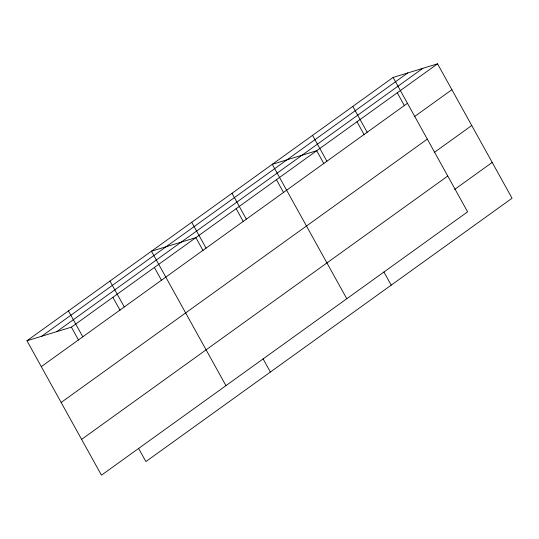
<?xml version="1.0" encoding="UTF-8"?>
<svg xmlns="http://www.w3.org/2000/svg" width="539" height="539" viewBox="0 0 539 539"><rect width="100%" height="100%" fill="white"/><g stroke="black" fill="none" stroke-linecap="round" stroke-linejoin="round"><path stroke-width="0.81" d="M393.113 77.427L467.616 211.84L101.453 475.176L26.95 340.763L393.113 77.427L437.547 63.824L512.05 198.237L145.887 461.573L138.597 448.421M41.611 336.275L407.774 72.933M56.723 331.653L422.879 68.312M26.95 340.763L71.384 327.16L437.547 63.824M41.294 366.641L407.45 103.299M414.343 116.7L451.891 89.703M61.15 402.458L427.306 139.116M434.191 152.517L471.74 125.52M81.605 439.359L447.761 176.024M454.646 189.425L492.195 162.421M397.263 92.789L404.439 105.732M352.829 106.392L367.174 132.271M356.986 121.76L364.162 134.696M312.553 135.356L326.897 161.235M323.885 163.661L316.71 150.725L272.276 164.328L346.786 298.741M383.923 271.979L391.22 285.138M276.433 179.689L283.608 192.632M231.999 193.292L246.343 219.171M236.156 208.66L243.325 221.596M191.722 222.263L206.066 248.135M203.048 250.568L195.879 237.625L151.446 251.228L225.949 385.641M263.093 358.88L270.383 372.038M154.383 267.472L161.552 280.408M109.949 281.075L124.287 306.954M112.88 297.319L120.056 310.255M68.446 310.922L82.79 336.794M71.384 327.16L78.559 340.102"/></g></svg>
